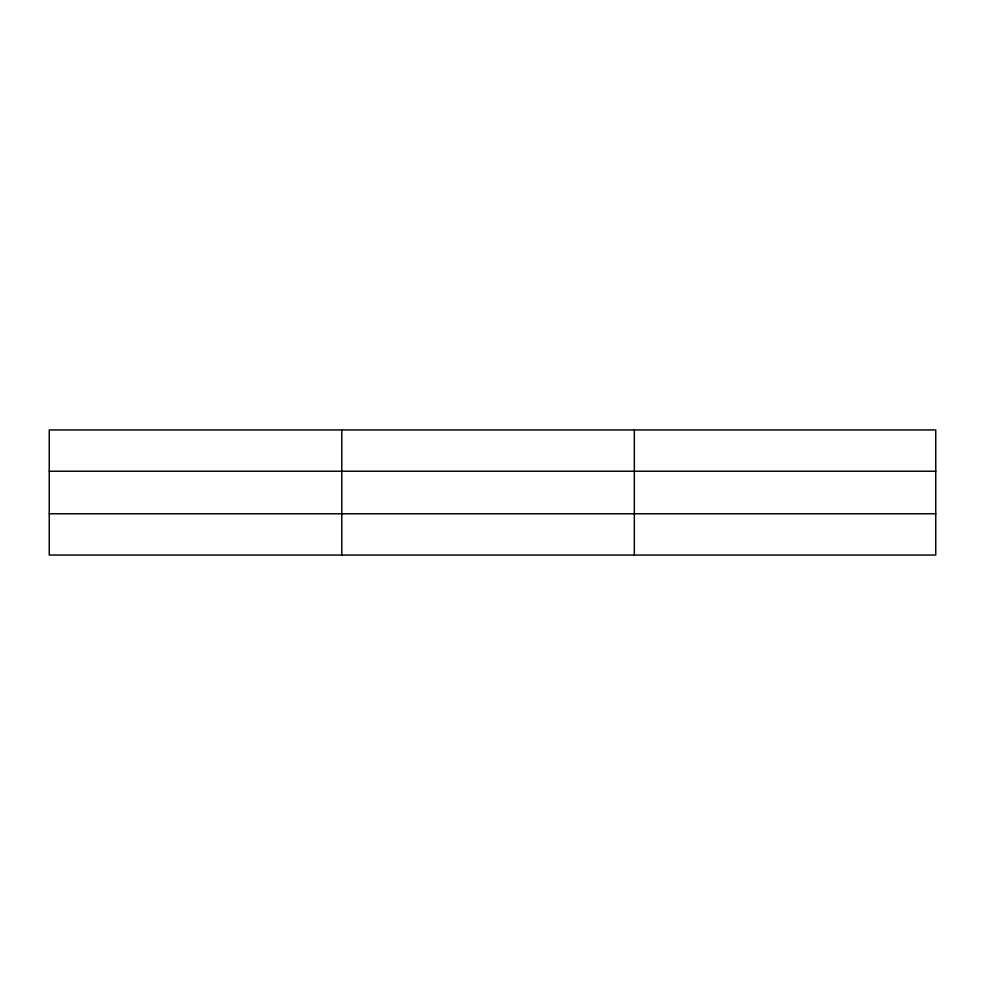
<?xml version="1.0" encoding="UTF-8"?>
<svg xmlns="http://www.w3.org/2000/svg" width="985" height="985" viewBox="0 0 985 985"><rect width="100%" height="100%" fill="white"/><g stroke="black" fill="none" stroke-linecap="round" stroke-linejoin="round"><path stroke-width="1.48" d="M341.795 555.048L341.795 429.952M634.34 555.048L634.34 429.952M935.75 471.236L935.75 429.952L49.25 429.952L49.25 555.048L935.75 555.048L935.75 471.236L49.25 471.236M49.25 513.764L935.75 513.764"/></g></svg>
